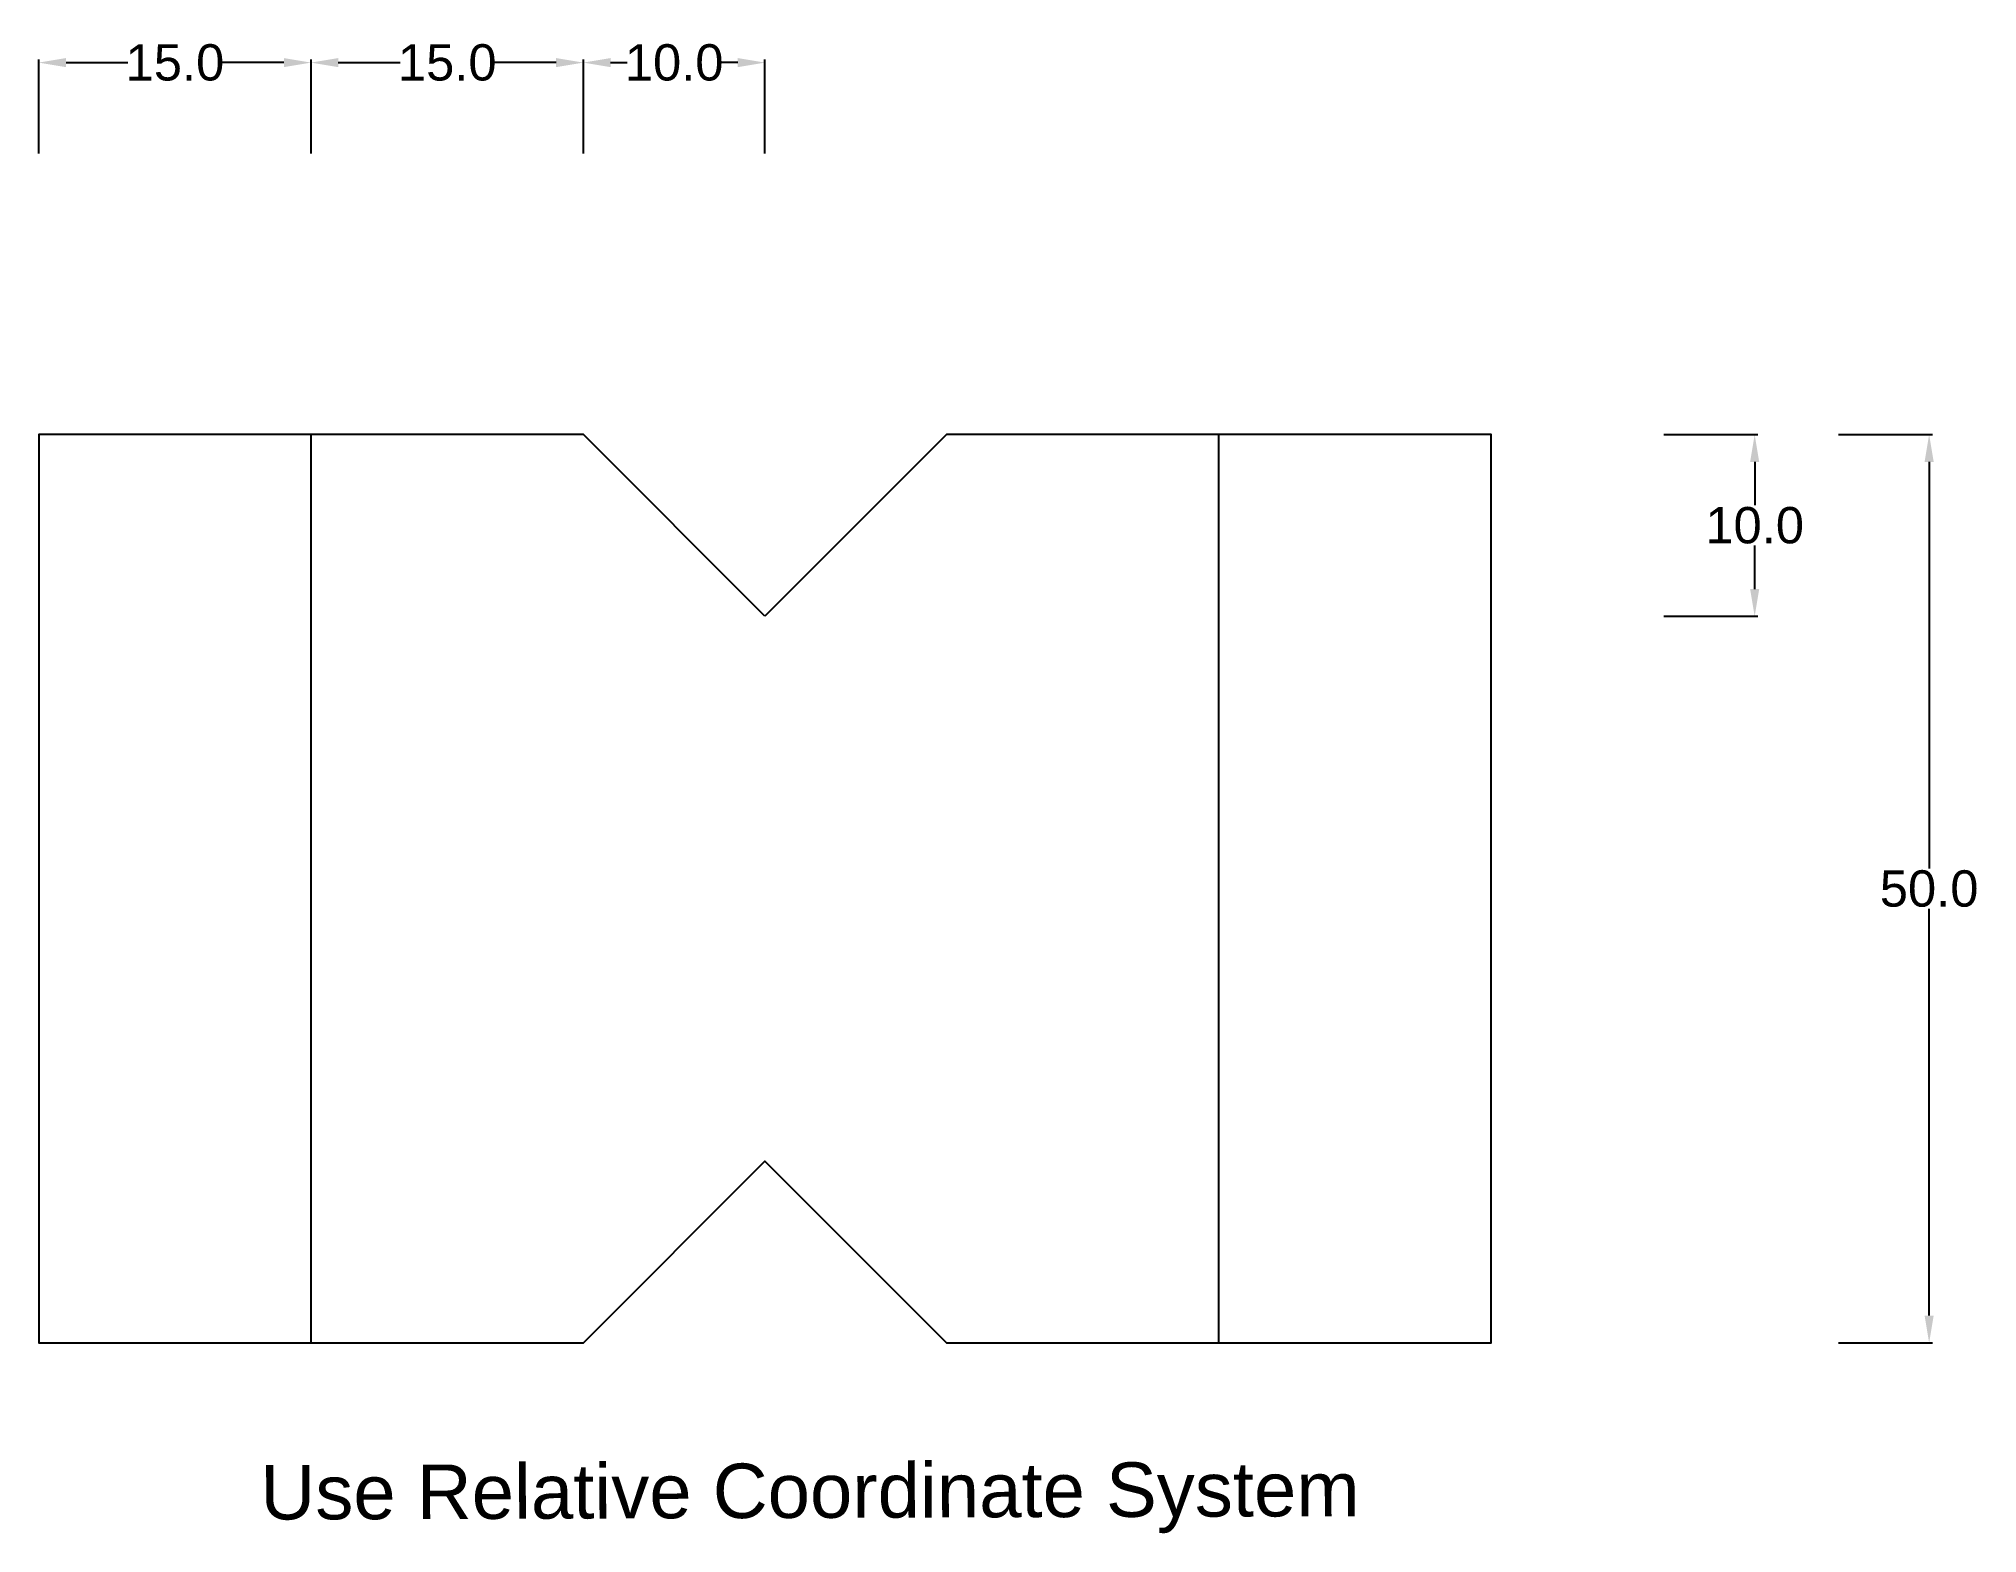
# Model space of a CAD drawing. Header units: millimetres. Extents: x 0 to 107, y -10 to 72.
import ezdxf

# ---------------------------------------------------------------- set-up
doc = ezdxf.new("R2010")
doc.units = ezdxf.units.MM
doc.header["$MEASUREMENT"] = 0
doc.styles.get("Standard").update_dxf_attribs({"font": 'arial.ttf'})
doc.dimstyles.new('krishna', dxfattribs={"dimtxt": 2, "dimasz": 1.5, "dimexe": 0.18, "dimexo": 0.0625, "dimgap": 0.09, "dimtad": 0, "dimtih": 1, "dimtoh": 1, "dimdec": 4, "dimzin": 0, "dimdsep": 46, "dimtxsty": 'Standard', "dimcen": 0.09, "dimadec": 0, "dimazin": 0, "dimtfac": 1, "dimtdec": 4, "dimtofl": 0, "dimtmove": 0, "dimatfit": 3, "dimfxl": 5, "dimfxlon": 1, "dimtolj": 1, "dimtzin": 0, "dimarcsym": 0})

# ---------------------------------------------------------------- blocks, each defined once
blk = doc.blocks.new('*D1')
at = {"color": 0, "lineweight": -2, "transparency": 16777216}
for p, q in [((0, 65.48), (0, 70.66)), ((1.5, 70.48), (4.91, 70.48)), ((13.5, 70.48), (10.09, 70.48)), ((15, 65.48), (15, 70.66))]:
    blk.add_line(p, q, dxfattribs=at)
at = {"color": 0, "transparency": 16777216}
for points in [[(1.5, 70.73), (1.5, 70.23), (0, 70.48)], [(13.5, 70.73), (13.5, 70.23), (15, 70.48)]]:
    blk.add_solid(points, dxfattribs=at)
at = {"layer": 'Defpoints', "color": 0, "transparency": 16777216}
for p in [(15, 70.48), (0, 50), (15, 50)]:
    blk.add_point(p, dxfattribs=at)
at = {"color": 0, "transparency": 16777216, "insert": (7.5, 70.48), "char_height": 2, "attachment_point": 5}
blk.add_mtext('\\A1;15.0', dxfattribs=at)
blk = doc.blocks.new('*D2')
at = {"color": 0, "lineweight": -2, "transparency": 16777216}
for p, q in [((15, 65.48), (15, 70.66)), ((16.5, 70.48), (19.91, 70.48)), ((28.5, 70.48), (25.09, 70.48)), ((30, 65.48), (30, 70.66))]:
    blk.add_line(p, q, dxfattribs=at)
at = {"color": 0, "transparency": 16777216}
for points in [[(16.5, 70.73), (16.5, 70.23), (15, 70.48)], [(28.5, 70.73), (28.5, 70.23), (30, 70.48)]]:
    blk.add_solid(points, dxfattribs=at)
at = {"layer": 'Defpoints', "color": 0, "transparency": 16777216}
for p in [(30, 70.48), (15, 50), (30, 50)]:
    blk.add_point(p, dxfattribs=at)
at = {"color": 0, "transparency": 16777216, "insert": (22.5, 70.48), "char_height": 2, "attachment_point": 5}
blk.add_mtext('\\A1;15.0', dxfattribs=at)
blk = doc.blocks.new('*D3')
at = {"color": 0, "lineweight": -2, "transparency": 16777216}
for p, q in [((30, 65.48), (30, 70.66)), ((31.5, 70.48), (32.41, 70.48)), ((38.5, 70.48), (37.59, 70.48)), ((40, 65.48), (40, 70.66))]:
    blk.add_line(p, q, dxfattribs=at)
at = {"color": 0, "transparency": 16777216}
for points in [[(31.5, 70.73), (31.5, 70.23), (30, 70.48)], [(38.5, 70.73), (38.5, 70.23), (40, 70.48)]]:
    blk.add_solid(points, dxfattribs=at)
at = {"layer": 'Defpoints', "color": 0, "transparency": 16777216}
for p in [(40, 70.48), (30, 50), (40, 40)]:
    blk.add_point(p, dxfattribs=at)
at = {"color": 0, "transparency": 16777216, "insert": (35, 70.48), "char_height": 2, "attachment_point": 5}
blk.add_mtext('\\A1;10.0', dxfattribs=at)
blk = doc.blocks.new('*D4')
at = {"color": 0, "lineweight": -2, "transparency": 16777216}
for p, q in [((89.52, 50), (94.7, 50)), ((94.52, 48.5), (94.52, 46.11)), ((94.52, 41.5), (94.52, 43.89)), ((89.52, 40), (94.7, 40))]:
    blk.add_line(p, q, dxfattribs=at)
at = {"color": 0, "transparency": 16777216}
for points in [[(94.27, 48.5), (94.77, 48.5), (94.52, 50)], [(94.27, 41.5), (94.77, 41.5), (94.52, 40)]]:
    blk.add_solid(points, dxfattribs=at)
at = {"layer": 'Defpoints', "color": 0, "transparency": 16777216}
for p in [(50, 50), (94.52, 50), (40, 40)]:
    blk.add_point(p, dxfattribs=at)
at = {"color": 0, "transparency": 16777216, "insert": (94.52, 45), "char_height": 2, "attachment_point": 5}
blk.add_mtext('\\A1;10.0', dxfattribs=at)
blk = doc.blocks.new('*D5')
at = {"color": 0, "lineweight": -2, "transparency": 16777216}
for p, q in [((99.13, 50), (104.31, 50)), ((104.13, 48.5), (104.13, 26.11)), ((104.13, 1.5), (104.13, 23.89)), ((99.13, 0), (104.31, 0))]:
    blk.add_line(p, q, dxfattribs=at)
at = {"color": 0, "transparency": 16777216}
for points in [[(103.88, 48.5), (104.38, 48.5), (104.13, 50)], [(103.88, 1.5), (104.38, 1.5), (104.13, 0)]]:
    blk.add_solid(points, dxfattribs=at)
at = {"layer": 'Defpoints', "color": 0, "transparency": 16777216}
for p in [(80, 50), (80, 0), (104.13, 0)]:
    blk.add_point(p, dxfattribs=at)
at = {"color": 0, "transparency": 16777216, "insert": (104.13, 25), "char_height": 2, "attachment_point": 5}
blk.add_mtext('\\A1;50.0', dxfattribs=at)

msp = doc.modelspace()

# ---------------------------------------------------------------- linework, layer by layer
for p, q in [((15, 0), (15, 50)), ((65, 0), (65, 50))]:
    msp.add_line(p, q)
msp.add_lwpolyline([(40, 40), (30, 50), (0, 50), (0, 0), (30, 0), (40, 10), (50, 0), (80, 0), (80, 50), (50, 50)], close=True)

# ---------------------------------------------------------------- texts
msp.add_text('Use Relative Coordinate System', height=3, rotation=0.1767).set_placement((12.21, -9.73))

# ---------------------------------------------------------------- dimensions: what is measured, and where the dimension line sits
for base, p1, p2, picture, middle in [((15, 70.48), (0, 50), (15, 50), '*D1', (7.5, 70.48)), ((30, 70.48), (15, 50), (30, 50), '*D2', (22.5, 70.48)), ((40, 70.48), (30, 50), (40, 40), '*D3', (35, 70.48))]:
    dim = msp.add_linear_dim(base=base, p1=p1, p2=p2, dimstyle='krishna', override={"dimdec": 1})
    dim.commit()
    dim.dimension.update_dxf_attribs({"geometry": picture, "text_midpoint": middle})
dim = msp.add_linear_dim(base=(94.52, 50), p1=(40, 40), p2=(50, 50), angle=90, dimstyle='krishna', override={"dimdec": 1})
dim.commit()
dim.dimension.update_dxf_attribs({"geometry": '*D4', "text_midpoint": (94.52, 45)})
dim = msp.add_aligned_dim(p1=(80, 50), p2=(80, 0), distance=24.13, dimstyle='krishna', override={"dimdec": 1})
dim.commit()
dim.dimension.update_dxf_attribs({"geometry": '*D5', "text_midpoint": (104.13, 25)})

doc.saveas('drawing.dxf')
